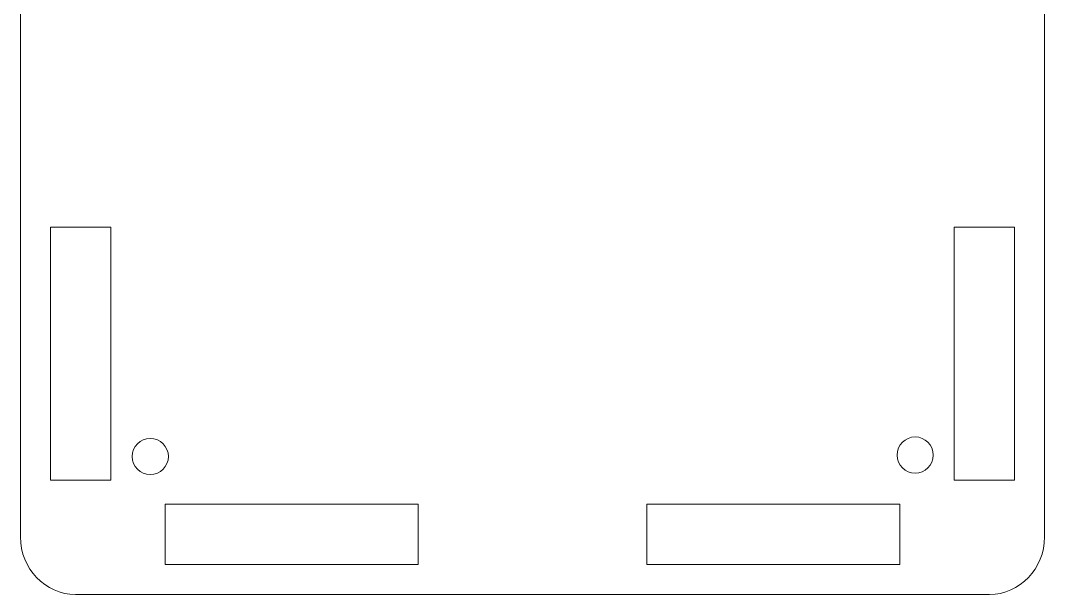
# Model space of a CAD drawing. Header units: inches. Extents: x -3.38 to 3.4, y -1.34 to 5.52.
# Drawn here: x -3.383 to -0.037, y 1.762 to 3.639 of the extents above; entities that cross this region are included whole.
import ezdxf

# ---------------------------------------------------------------- set-up
doc = ezdxf.new("R2010")
doc.units = ezdxf.units.IN
doc.header["$MEASUREMENT"] = 0
doc.layers.add('Layer 1', color=7, linetype='Continuous')

msp = doc.modelspace()

# ---------------------------------------------------------------- linework, layer by layer
at = {"layer": 'Layer 1', "lineweight": 5}
for points in [[(-2.911, 1.86), (-2.0842, 1.86), (-2.0842, 2.0568), (-2.911, 2.0568), (-2.911, 1.86)], [(-1.3362, 1.86), (-0.5094, 1.86), (-0.5094, 2.0568), (-1.3362, 2.0568), (-1.3362, 1.86)]]:
    msp.add_lwpolyline(points, close=True, dxfattribs=at)
for centre in [(-0.4596, 2.2177), (-2.9592, 2.213)]:
    msp.add_ellipse(centre, major_axis=(0, 0.0591), ratio=1, start_param=0, end_param=6.28318, dxfattribs=at)
for points, knots in [([(-3.2036, 4.9112), (-3.2036, 4.9112), (-0.2168, 4.9112), (-0.2168, 4.9112), (-0.2168, 4.9112), (-0.1179, 4.9112), (-0.037, 4.8264), (-0.037, 4.7228), (-0.037, 4.7228), (-0.037, 4.7228), (-0.037, 1.9499), (-0.037, 1.9499), (-0.037, 1.9499), (-0.037, 1.8463), (-0.1179, 1.7616), (-0.2168, 1.7616), (-0.2168, 1.7616), (-0.2168, 1.7616), (-3.2036, 1.7616), (-3.2036, 1.7616), (-3.2036, 1.7616), (-3.3025, 1.7616), (-3.3834, 1.8463), (-3.3834, 1.9499), (-3.3834, 1.9499), (-3.3834, 1.9499), (-3.3834, 4.7228), (-3.3834, 4.7228), (-3.3834, 4.7228), (-3.3834, 4.8264), (-3.3025, 4.9112), (-3.2036, 4.9112)], [0, 0, 0, 0, 0.125, 0.125, 0.125, 0.125, 0.25, 0.25, 0.25, 0.25, 0.375, 0.375, 0.375, 0.375, 0.5, 0.5, 0.5, 0.5, 0.625, 0.625, 0.625, 0.625, 0.75, 0.75, 0.75, 0.75, 0.875, 0.875, 0.875, 0.875, 1, 1, 1, 1]), ([(-3.285, 2.1356), (-3.285, 2.1356), (-3.285, 2.9624), (-3.285, 2.9624), (-3.285, 2.9624), (-3.285, 2.9624), (-3.0881, 2.9624), (-3.0881, 2.9624), (-3.0881, 2.9624), (-3.0881, 2.9624), (-3.0881, 2.1356), (-3.0881, 2.1356), (-3.0881, 2.1356), (-3.0881, 2.1356), (-3.285, 2.1356), (-3.285, 2.1356)], [0, 0, 0, 0, 0.25, 0.25, 0.25, 0.25, 0.5, 0.5, 0.5, 0.5, 0.75, 0.75, 0.75, 0.75, 1, 1, 1, 1]), ([(-0.3322, 2.1356), (-0.3322, 2.1356), (-0.3322, 2.9624), (-0.3322, 2.9624), (-0.3322, 2.9624), (-0.3322, 2.9624), (-0.1354, 2.9624), (-0.1354, 2.9624), (-0.1354, 2.9624), (-0.1354, 2.9624), (-0.1354, 2.1356), (-0.1354, 2.1356), (-0.1354, 2.1356), (-0.1354, 2.1356), (-0.3322, 2.1356), (-0.3322, 2.1356)], [0, 0, 0, 0, 0.25, 0.25, 0.25, 0.25, 0.5, 0.5, 0.5, 0.5, 0.75, 0.75, 0.75, 0.75, 1, 1, 1, 1])]:
    msp.add_open_spline(points, degree=3, knots=knots, dxfattribs=at)

doc.saveas('drawing.dxf')
